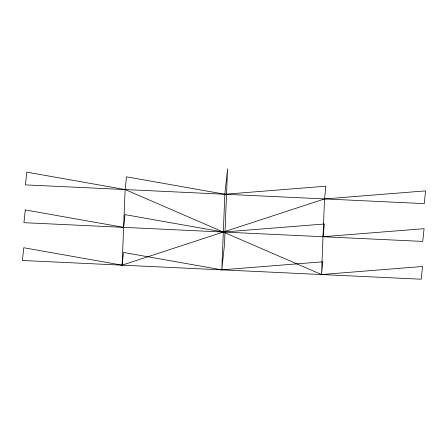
<?xml version="1.0" encoding="UTF-8"?>
<svg xmlns="http://www.w3.org/2000/svg" width="448" height="448" viewBox="0 0 448 448"><rect width="100%" height="100%" fill="white"/><g stroke="black" fill="none" stroke-linecap="round" stroke-linejoin="round"><path stroke-width="0.67" d="M125.138 189.56L122.102 265.166L23.761 247.75L22.4 260.484L421.204 279.216L422.565 266.487L321.502 274.534L125.138 189.56L26.796 172.144L25.435 184.878L424.239 203.61L425.6 190.882L324.537 198.929L122.102 265.166L123.463 252.437L221.799 269.847L322.862 261.8L321.502 274.534L324.537 198.929L325.898 186.2L224.84 194.242L126.498 176.831L125.138 189.56M224.84 194.242L221.799 269.847L224.521 244.39L227.562 168.784L224.84 194.242M25.278 209.95L23.918 222.678L422.722 241.416L424.082 228.682L323.019 236.729L324.38 224L223.322 232.047L124.981 214.631L123.62 227.366L25.278 209.95"/></g></svg>
